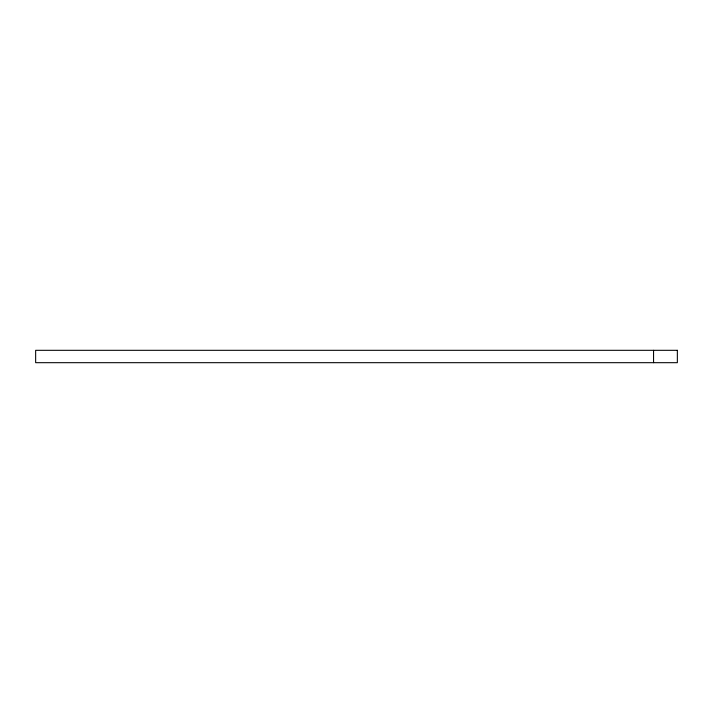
<?xml version="1.0" encoding="UTF-8"?>
<svg xmlns="http://www.w3.org/2000/svg" width="713" height="713" viewBox="0 0 713 713"><rect width="100%" height="100%" fill="white"/><g stroke="black" fill="none" stroke-linecap="round" stroke-linejoin="round"><path stroke-width="1.07" d="M653.554 350.315L653.554 362.685M677.35 350.315L35.65 350.315L35.65 362.685L677.35 362.685L677.35 350.315"/></g></svg>
